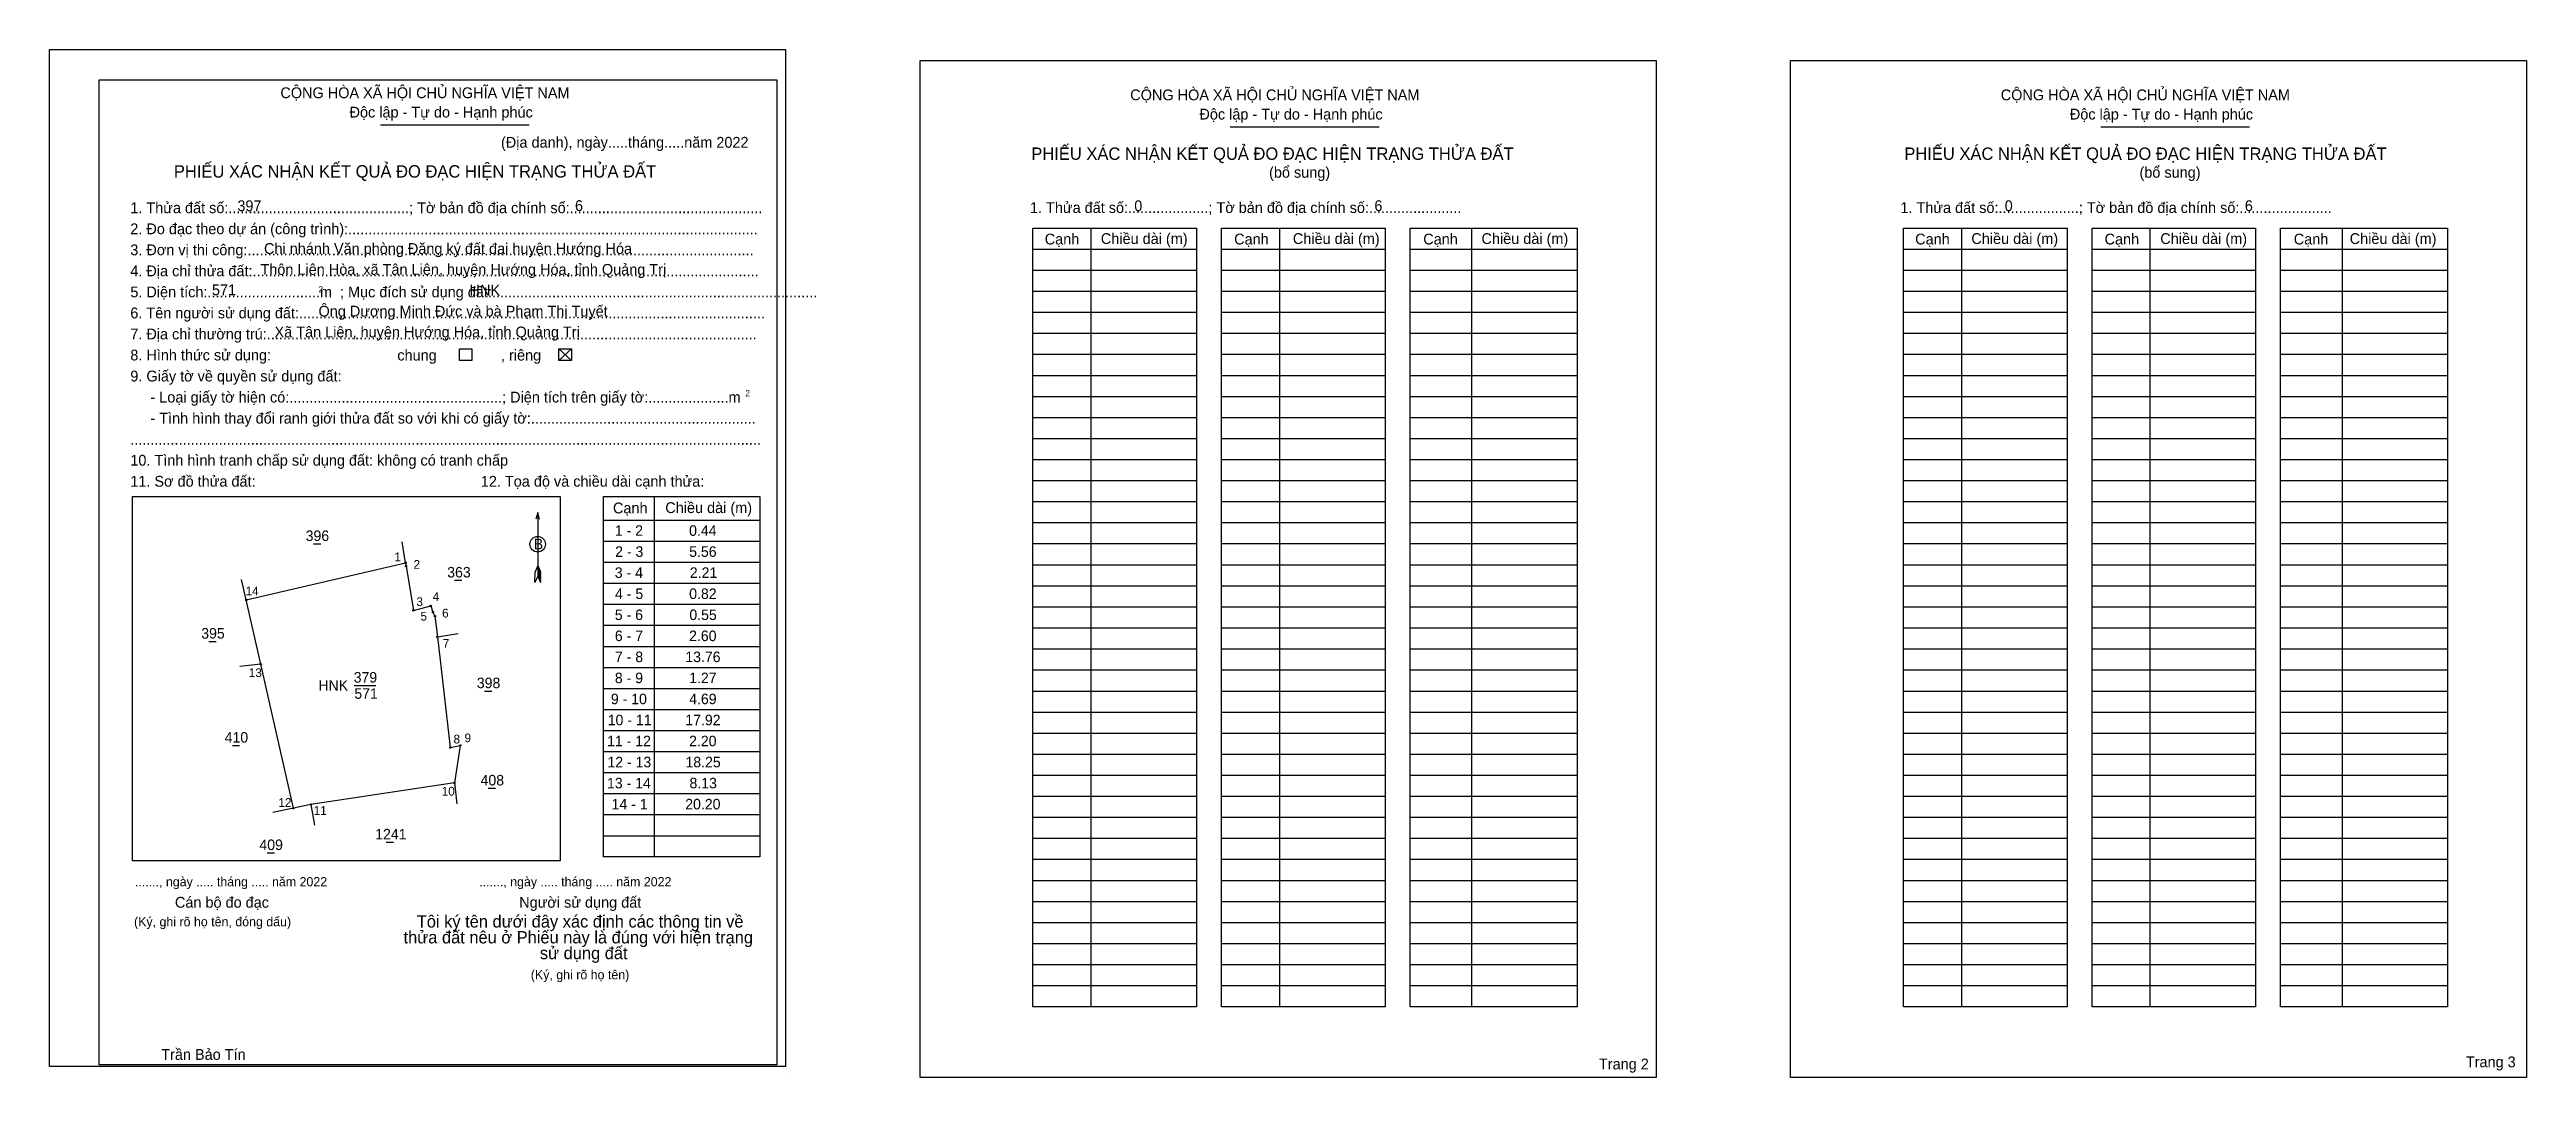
# Model space of a CAD drawing. Extents: x 549607 to 549913, y 1838337 to 1838464.
import ezdxf

# ---------------------------------------------------------------- set-up
doc = ezdxf.new("R2010")
doc.units = 0
for name, color, linetype in [('Level 1', 7, 'Continuous'), ('Level 10', 7, 'Continuous'), ('Level 11', 7, 'Continuous'), ('Level 13', 7, 'Continuous'), ('Level 2', 7, 'Continuous'), ('Level 27', 7, 'Continuous'), ('Level 3', 7, 'Continuous'), ('Level 36', 7, 'Continuous'), ('Level 48', 7, 'Continuous'), ('Level 50', 7, 'Continuous'), ('Level 52', 7, 'Continuous'), ('Level 6', 7, 'Continuous'), ('Level 9', 7, 'Continuous')]:
    doc.layers.add(name, color=color, linetype=linetype)

msp = doc.modelspace()

# ---------------------------------------------------------------- linework, layer by layer
at = {"layer": 'Level 1'}
for p, q in [((549607.18, 1838462.85), (549607.18, 1838462.85)), ((549714.66, 1838462.85), (549714.66, 1838462.85)), ((549648.04, 1838454.88), (549666.41, 1838454.88)), ((549752.97, 1838454.63), (549771.35, 1838454.63)), ((549860.46, 1838454.63), (549878.83, 1838454.63)), ((549735.76, 1838442.13), (549735.76, 1838345.91)), ((549759.05, 1838442.13), (549759.05, 1838345.91)), ((549782.76, 1838442.13), (549782.76, 1838345.91)), ((549843.25, 1838442.13), (549843.25, 1838345.91)), ((549866.53, 1838442.13), (549866.53, 1838345.91)), ((549890.25, 1838442.13), (549890.25, 1838345.91)), ((549728.61, 1838439.53), (549748.81, 1838439.53)), ((549751.89, 1838439.53), (549772.09, 1838439.53)), ((549775.18, 1838439.53), (549795.81, 1838439.53)), ((549836.1, 1838439.53), (549856.3, 1838439.53)), ((549859.38, 1838439.53), (549879.58, 1838439.53)), ((549882.66, 1838439.53), (549903.29, 1838439.53)), ((549728.61, 1838436.93), (549748.81, 1838436.93)), ((549751.89, 1838436.93), (549772.09, 1838436.93)), ((549775.18, 1838436.93), (549795.81, 1838436.93)), ((549836.1, 1838436.93), (549856.3, 1838436.93)), ((549859.38, 1838436.93), (549879.58, 1838436.93)), ((549882.66, 1838436.93), (549903.29, 1838436.93)), ((549728.61, 1838434.33), (549748.81, 1838434.33)), ((549751.89, 1838434.33), (549772.09, 1838434.33)), ((549775.18, 1838434.33), (549795.81, 1838434.33)), ((549836.1, 1838434.33), (549856.3, 1838434.33)), ((549859.38, 1838434.33), (549879.58, 1838434.33)), ((549882.66, 1838434.33), (549903.29, 1838434.33)), ((549728.61, 1838431.73), (549748.81, 1838431.73)), ((549751.89, 1838431.73), (549772.09, 1838431.73)), ((549775.18, 1838431.73), (549795.81, 1838431.73)), ((549836.1, 1838431.73), (549856.3, 1838431.73)), ((549859.38, 1838431.73), (549879.58, 1838431.73)), ((549882.66, 1838431.73), (549903.29, 1838431.73)), ((549670.06, 1838427.21), (549671.62, 1838425.75)), ((549670.06, 1838425.75), (549671.62, 1838427.21)), ((549728.61, 1838429.13), (549748.81, 1838429.13)), ((549728.61, 1838426.53), (549748.81, 1838426.53)), ((549751.89, 1838429.13), (549772.09, 1838429.13)), ((549751.89, 1838426.53), (549772.09, 1838426.53)), ((549775.18, 1838429.13), (549795.81, 1838429.13)), ((549775.18, 1838426.53), (549795.81, 1838426.53)), ((549836.1, 1838429.13), (549856.3, 1838429.13)), ((549836.1, 1838426.53), (549856.3, 1838426.53)), ((549859.38, 1838429.13), (549879.58, 1838429.13)), ((549859.38, 1838426.53), (549879.58, 1838426.53)), ((549882.66, 1838429.13), (549903.29, 1838429.13)), ((549882.66, 1838426.53), (549903.29, 1838426.53)), ((549728.61, 1838423.93), (549748.81, 1838423.93)), ((549751.89, 1838423.93), (549772.09, 1838423.93)), ((549775.18, 1838423.93), (549795.81, 1838423.93)), ((549836.1, 1838423.93), (549856.3, 1838423.93)), ((549859.38, 1838423.93), (549879.58, 1838423.93)), ((549882.66, 1838423.93), (549903.29, 1838423.93)), ((549728.61, 1838421.33), (549748.81, 1838421.33)), ((549751.89, 1838421.33), (549772.09, 1838421.33)), ((549775.18, 1838421.33), (549795.81, 1838421.33)), ((549836.1, 1838421.33), (549856.3, 1838421.33)), ((549859.38, 1838421.33), (549879.58, 1838421.33)), ((549882.66, 1838421.33), (549903.29, 1838421.33)), ((549728.61, 1838418.73), (549748.81, 1838418.73)), ((549751.89, 1838418.73), (549772.09, 1838418.73)), ((549775.18, 1838418.73), (549795.81, 1838418.73)), ((549836.1, 1838418.73), (549856.3, 1838418.73)), ((549859.38, 1838418.73), (549879.58, 1838418.73)), ((549882.66, 1838418.73), (549903.29, 1838418.73)), ((549728.61, 1838416.13), (549748.81, 1838416.13)), ((549751.89, 1838416.13), (549772.09, 1838416.13)), ((549775.18, 1838416.13), (549795.81, 1838416.13)), ((549836.1, 1838416.13), (549856.3, 1838416.13)), ((549859.38, 1838416.13), (549879.58, 1838416.13)), ((549882.66, 1838416.13), (549903.29, 1838416.13)), ((549728.61, 1838413.53), (549748.81, 1838413.53)), ((549728.61, 1838410.93), (549748.81, 1838410.93)), ((549751.89, 1838413.53), (549772.09, 1838413.53)), ((549751.89, 1838410.93), (549772.09, 1838410.93)), ((549775.18, 1838413.53), (549795.81, 1838413.53)), ((549775.18, 1838410.93), (549795.81, 1838410.93)), ((549836.1, 1838413.53), (549856.3, 1838413.53)), ((549836.1, 1838410.93), (549856.3, 1838410.93)), ((549859.38, 1838413.53), (549879.58, 1838413.53)), ((549859.38, 1838410.93), (549879.58, 1838410.93)), ((549882.66, 1838413.53), (549903.29, 1838413.53)), ((549882.66, 1838410.93), (549903.29, 1838410.93)), ((549617.41, 1838408.94), (549617.41, 1838408.94)), ((549681.82, 1838408.95), (549681.82, 1838364.44)), ((549728.61, 1838408.33), (549748.81, 1838408.33)), ((549751.89, 1838408.33), (549772.09, 1838408.33)), ((549775.18, 1838408.33), (549795.81, 1838408.33)), ((549836.1, 1838408.33), (549856.3, 1838408.33)), ((549859.38, 1838408.33), (549879.58, 1838408.33)), ((549882.66, 1838408.33), (549903.29, 1838408.33)), ((549667.45, 1838406.99), (549667.45, 1838399.13)), ((549675.58, 1838406.05), (549694.87, 1838406.05)), ((549728.61, 1838405.73), (549748.81, 1838405.73)), ((549751.89, 1838405.73), (549772.09, 1838405.73)), ((549775.18, 1838405.73), (549795.81, 1838405.73)), ((549836.1, 1838405.73), (549856.3, 1838405.73)), ((549859.38, 1838405.73), (549879.58, 1838405.73)), ((549882.66, 1838405.73), (549903.29, 1838405.73)), ((549675.58, 1838403.45), (549694.87, 1838403.45)), ((549728.61, 1838403.13), (549748.81, 1838403.13)), ((549751.89, 1838403.13), (549772.09, 1838403.13)), ((549775.18, 1838403.13), (549795.81, 1838403.13)), ((549836.1, 1838403.13), (549856.3, 1838403.13)), ((549859.38, 1838403.13), (549879.58, 1838403.13)), ((549882.66, 1838403.13), (549903.29, 1838403.13)), ((549667.1, 1838398.32), (549667.12, 1838399.63)), ((549667.45, 1838399.13), (549667.1, 1838398.32)), ((549667.45, 1838400.43), (549667.12, 1838399.63)), ((549667.45, 1838400.43), (549667.79, 1838399.63)), ((549667.45, 1838400.31), (549667.79, 1838399.51)), ((549667.45, 1838400.2), (549667.79, 1838399.4)), ((549667.45, 1838400.09), (549667.79, 1838399.28)), ((549667.45, 1838399.97), (549667.79, 1838399.16)), ((549667.45, 1838399.86), (549667.79, 1838399.04)), ((549667.45, 1838399.75), (549667.79, 1838398.93)), ((549667.45, 1838399.63), (549667.79, 1838398.81)), ((549667.45, 1838399.52), (549667.79, 1838398.69)), ((549667.45, 1838399.41), (549667.79, 1838398.58)), ((549667.45, 1838399.3), (549667.8, 1838398.46)), ((549667.45, 1838399.13), (549667.8, 1838398.32)), ((549667.8, 1838398.32), (549667.79, 1838399.63)), ((549675.58, 1838400.85), (549694.87, 1838400.85)), ((549728.61, 1838400.53), (549748.81, 1838400.53)), ((549751.89, 1838400.53), (549772.09, 1838400.53)), ((549775.18, 1838400.53), (549795.81, 1838400.53)), ((549836.1, 1838400.53), (549856.3, 1838400.53)), ((549859.38, 1838400.53), (549879.58, 1838400.53)), ((549882.66, 1838400.53), (549903.29, 1838400.53)), ((549675.58, 1838398.24), (549694.87, 1838398.24)), ((549675.58, 1838395.64), (549694.87, 1838395.64)), ((549728.61, 1838397.93), (549748.81, 1838397.93)), ((549751.89, 1838397.93), (549772.09, 1838397.93)), ((549775.18, 1838397.93), (549795.81, 1838397.93)), ((549836.1, 1838397.93), (549856.3, 1838397.93)), ((549859.38, 1838397.93), (549879.58, 1838397.93)), ((549882.66, 1838397.93), (549903.29, 1838397.93)), ((549675.58, 1838393.04), (549694.87, 1838393.04)), ((549728.61, 1838395.32), (549748.81, 1838395.32)), ((549728.61, 1838392.72), (549748.81, 1838392.72)), ((549751.89, 1838395.32), (549772.09, 1838395.32)), ((549751.89, 1838392.72), (549772.09, 1838392.72)), ((549775.18, 1838395.32), (549795.81, 1838395.32)), ((549775.18, 1838392.72), (549795.81, 1838392.72)), ((549836.1, 1838395.32), (549856.3, 1838395.32)), ((549836.1, 1838392.72), (549856.3, 1838392.72)), ((549859.38, 1838395.32), (549879.58, 1838395.32)), ((549859.38, 1838392.72), (549879.58, 1838392.72)), ((549882.66, 1838395.32), (549903.29, 1838395.32)), ((549882.66, 1838392.72), (549903.29, 1838392.72)), ((549675.58, 1838390.44), (549694.87, 1838390.44)), ((549728.61, 1838390.12), (549748.81, 1838390.12)), ((549751.89, 1838390.12), (549772.09, 1838390.12)), ((549775.18, 1838390.12), (549795.81, 1838390.12)), ((549836.1, 1838390.12), (549856.3, 1838390.12)), ((549859.38, 1838390.12), (549879.58, 1838390.12)), ((549882.66, 1838390.12), (549903.29, 1838390.12)), ((549675.58, 1838387.84), (549694.87, 1838387.84)), ((549728.61, 1838387.52), (549748.81, 1838387.52)), ((549751.89, 1838387.52), (549772.09, 1838387.52)), ((549775.18, 1838387.52), (549795.81, 1838387.52)), ((549836.1, 1838387.52), (549856.3, 1838387.52)), ((549859.38, 1838387.52), (549879.58, 1838387.52)), ((549882.66, 1838387.52), (549903.29, 1838387.52)), ((549675.58, 1838385.24), (549694.87, 1838385.24)), ((549728.61, 1838384.92), (549748.81, 1838384.92)), ((549751.89, 1838384.92), (549772.09, 1838384.92)), ((549775.18, 1838384.92), (549795.81, 1838384.92)), ((549836.1, 1838384.92), (549856.3, 1838384.92)), ((549859.38, 1838384.92), (549879.58, 1838384.92)), ((549882.66, 1838384.92), (549903.29, 1838384.92)), ((549675.58, 1838382.64), (549694.87, 1838382.64)), ((549728.61, 1838382.32), (549748.81, 1838382.32)), ((549751.89, 1838382.32), (549772.09, 1838382.32)), ((549775.18, 1838382.32), (549795.81, 1838382.32)), ((549836.1, 1838382.32), (549856.3, 1838382.32)), ((549859.38, 1838382.32), (549879.58, 1838382.32)), ((549882.66, 1838382.32), (549903.29, 1838382.32)), ((549675.58, 1838380.04), (549694.87, 1838380.04)), ((549675.58, 1838377.44), (549694.87, 1838377.44)), ((549728.61, 1838379.72), (549748.81, 1838379.72)), ((549751.89, 1838379.72), (549772.09, 1838379.72)), ((549775.18, 1838379.72), (549795.81, 1838379.72)), ((549836.1, 1838379.72), (549856.3, 1838379.72)), ((549859.38, 1838379.72), (549879.58, 1838379.72)), ((549882.66, 1838379.72), (549903.29, 1838379.72)), ((549675.58, 1838374.84), (549694.87, 1838374.84)), ((549728.61, 1838377.12), (549748.81, 1838377.12)), ((549728.61, 1838374.52), (549748.81, 1838374.52)), ((549751.89, 1838377.12), (549772.09, 1838377.12)), ((549751.89, 1838374.52), (549772.09, 1838374.52)), ((549775.18, 1838377.12), (549795.81, 1838377.12)), ((549775.18, 1838374.52), (549795.81, 1838374.52)), ((549836.1, 1838377.12), (549856.3, 1838377.12)), ((549836.1, 1838374.52), (549856.3, 1838374.52)), ((549859.38, 1838377.12), (549879.58, 1838377.12)), ((549859.38, 1838374.52), (549879.58, 1838374.52)), ((549882.66, 1838377.12), (549903.29, 1838377.12)), ((549882.66, 1838374.52), (549903.29, 1838374.52)), ((549675.58, 1838372.24), (549694.87, 1838372.24)), ((549728.61, 1838371.92), (549748.81, 1838371.92)), ((549751.89, 1838371.92), (549772.09, 1838371.92)), ((549775.18, 1838371.92), (549795.81, 1838371.92)), ((549836.1, 1838371.92), (549856.3, 1838371.92)), ((549859.38, 1838371.92), (549879.58, 1838371.92)), ((549882.66, 1838371.92), (549903.29, 1838371.92)), ((549675.58, 1838369.64), (549694.87, 1838369.64)), ((549728.61, 1838369.32), (549748.81, 1838369.32)), ((549751.89, 1838369.32), (549772.09, 1838369.32)), ((549775.18, 1838369.32), (549795.81, 1838369.32)), ((549836.1, 1838369.32), (549856.3, 1838369.32)), ((549859.38, 1838369.32), (549879.58, 1838369.32)), ((549882.66, 1838369.32), (549903.29, 1838369.32)), ((549675.58, 1838367.04), (549694.87, 1838367.04)), ((549728.61, 1838366.72), (549748.81, 1838366.72)), ((549751.89, 1838366.72), (549772.09, 1838366.72)), ((549775.18, 1838366.72), (549795.81, 1838366.72)), ((549836.1, 1838366.72), (549856.3, 1838366.72)), ((549859.38, 1838366.72), (549879.58, 1838366.72)), ((549882.66, 1838366.72), (549903.29, 1838366.72)), ((549670.23, 1838363.94), (549670.23, 1838363.94)), ((549728.61, 1838364.12), (549748.81, 1838364.12)), ((549751.89, 1838364.12), (549772.09, 1838364.12)), ((549775.18, 1838364.12), (549795.81, 1838364.12)), ((549836.1, 1838364.12), (549856.3, 1838364.12)), ((549859.38, 1838364.12), (549879.58, 1838364.12)), ((549882.66, 1838364.12), (549903.29, 1838364.12)), ((549728.61, 1838361.52), (549748.81, 1838361.52)), ((549728.61, 1838358.92), (549748.81, 1838358.92)), ((549751.89, 1838361.52), (549772.09, 1838361.52)), ((549751.89, 1838358.92), (549772.09, 1838358.92)), ((549775.18, 1838361.52), (549795.81, 1838361.52)), ((549775.18, 1838358.92), (549795.81, 1838358.92)), ((549836.1, 1838361.52), (549856.3, 1838361.52)), ((549836.1, 1838358.92), (549856.3, 1838358.92)), ((549859.38, 1838361.52), (549879.58, 1838361.52)), ((549859.38, 1838358.92), (549879.58, 1838358.92)), ((549882.66, 1838361.52), (549903.29, 1838361.52)), ((549882.66, 1838358.92), (549903.29, 1838358.92)), ((549728.61, 1838356.32), (549748.81, 1838356.32)), ((549751.89, 1838356.32), (549772.09, 1838356.32)), ((549775.18, 1838356.32), (549795.81, 1838356.32)), ((549836.1, 1838356.32), (549856.3, 1838356.32)), ((549859.38, 1838356.32), (549879.58, 1838356.32)), ((549882.66, 1838356.32), (549903.29, 1838356.32)), ((549728.61, 1838353.72), (549748.81, 1838353.72)), ((549751.89, 1838353.72), (549772.09, 1838353.72)), ((549775.18, 1838353.72), (549795.81, 1838353.72)), ((549836.1, 1838353.72), (549856.3, 1838353.72)), ((549859.38, 1838353.72), (549879.58, 1838353.72)), ((549882.66, 1838353.72), (549903.29, 1838353.72)), ((549728.61, 1838351.11), (549748.81, 1838351.11)), ((549751.89, 1838351.11), (549772.09, 1838351.11)), ((549775.18, 1838351.11), (549795.81, 1838351.11)), ((549836.1, 1838351.11), (549856.3, 1838351.11)), ((549859.38, 1838351.11), (549879.58, 1838351.11)), ((549882.66, 1838351.11), (549903.29, 1838351.11)), ((549728.61, 1838348.51), (549748.81, 1838348.51)), ((549751.89, 1838348.51), (549772.09, 1838348.51)), ((549775.18, 1838348.51), (549795.81, 1838348.51)), ((549836.1, 1838348.51), (549856.3, 1838348.51)), ((549859.38, 1838348.51), (549879.58, 1838348.51)), ((549882.66, 1838348.51), (549903.29, 1838348.51)), ((549698.05, 1838337.16), (549698.05, 1838337.16)), ((549805.54, 1838337.16), (549805.54, 1838337.16))]:
    msp.add_line(p, q, dxfattribs=at)
for points in [[(549728.61, 1838442.13), (549748.81, 1838442.13), (549748.81, 1838345.91), (549728.61, 1838345.91)], [(549751.89, 1838442.13), (549772.09, 1838442.13), (549772.09, 1838345.91), (549751.89, 1838345.91)], [(549775.18, 1838442.13), (549795.81, 1838442.13), (549795.81, 1838345.91), (549775.18, 1838345.91)], [(549836.1, 1838442.13), (549856.3, 1838442.13), (549856.3, 1838345.91), (549836.1, 1838345.91)], [(549859.38, 1838442.13), (549879.58, 1838442.13), (549879.58, 1838345.91), (549859.38, 1838345.91)], [(549882.66, 1838442.13), (549903.29, 1838442.13), (549903.29, 1838345.91), (549882.66, 1838345.91)], [(549617.41, 1838408.94), (549670.23, 1838408.94), (549670.23, 1838363.94), (549617.41, 1838363.94)], [(549675.58, 1838408.95), (549694.87, 1838408.95), (549694.87, 1838364.44), (549675.58, 1838364.44)]]:
    msp.add_lwpolyline(points, close=True, dxfattribs=at)
msp.add_lwpolyline([(549667.68, 1838406.16), (549667.45, 1838406.99), (549667.23, 1838406.16)], dxfattribs=at)
msp.add_circle((549667.45, 1838403.06), 0.96, dxfattribs=at)
at = {"layer": 'Level 10'}
msp.add_lwpolyline([(549657.89, 1838378.19), (549657.16, 1838373.56), (549639.44, 1838370.91), (549637.29, 1838370.44), (549633.26, 1838388.24), (549631.46, 1838396.17), (549651.13, 1838400.78), (549651.2, 1838400.35), (549652.11, 1838394.87), (549654.25, 1838395.44), (549654.52, 1838394.67), (549654.77, 1838394.18), (549655.07, 1838391.6), (549656.65, 1838377.93)], close=True, dxfattribs=at)
at = {"layer": 'Level 11'}
for centre in [(549651.13, 1838400.78), (549651.2, 1838400.35), (549631.46, 1838396.17), (549652.11, 1838394.87), (549654.25, 1838395.44), (549654.52, 1838394.67), (549654.77, 1838394.18), (549655.07, 1838391.6), (549633.26, 1838388.24), (549656.65, 1838377.93), (549657.89, 1838378.19), (549657.89, 1838378.19), (549657.16, 1838373.56), (549637.29, 1838370.44), (549639.44, 1838370.91)]:
    msp.add_circle(centre, 0.0867, dxfattribs=at)
at = {"layer": 'Level 2'}
for points in [[(549607.18, 1838464.2), (549698.05, 1838464.2), (549698.05, 1838338.5), (549607.18, 1838338.5)], [(549714.66, 1838462.85), (549805.54, 1838462.85), (549805.54, 1838337.16), (549714.66, 1838337.16)], [(549822.15, 1838462.85), (549913.02, 1838462.85), (549913.02, 1838337.16), (549822.15, 1838337.16)]]:
    msp.add_lwpolyline(points, close=True, dxfattribs=at)
at = {"layer": 'Level 27'}
for p, q in [((549651.13, 1838400.78), (549650.7, 1838403.35)), ((549631.46, 1838396.17), (549630.89, 1838398.71)), ((549655.07, 1838391.6), (549657.64, 1838392.01)), ((549633.26, 1838388.24), (549630.68, 1838387.93)), ((549657.16, 1838373.56), (549657.46, 1838370.98)), ((549637.29, 1838370.44), (549634.75, 1838369.89)), ((549639.44, 1838370.91), (549639.89, 1838368.35))]:
    msp.add_line(p, q, dxfattribs=at)
at = {"layer": 'Level 3'}
msp.add_lwpolyline([(549613.32, 1838460.43), (549696.97, 1838460.43), (549696.97, 1838338.73), (549613.32, 1838338.73)], close=True, dxfattribs=at)
at = {"layer": 'Level 50'}
for points in [[(549657.78, 1838427.21), (549659.34, 1838427.21), (549659.34, 1838425.75), (549657.78, 1838425.75)], [(549670.06, 1838427.21), (549671.62, 1838427.21), (549671.62, 1838425.75), (549670.06, 1838425.75)]]:
    msp.add_lwpolyline(points, close=True, dxfattribs=at)
at = {"layer": 'Level 9'}
for p, q in [((549639.76, 1838403.12), (549640.66, 1838403.12)), ((549657.19, 1838398.6), (549658.09, 1838398.6)), ((549626.84, 1838391.05), (549627.74, 1838391.05)), ((549644.81, 1838385.61), (549647.46, 1838385.61)), ((549660.88, 1838384.92), (549661.77, 1838384.92)), ((549629.75, 1838378.19), (549630.65, 1838378.19)), ((549661.34, 1838372.91), (549662.23, 1838372.91)), ((549648.75, 1838366.23), (549649.65, 1838366.23)), ((549634.05, 1838364.92), (549634.94, 1838364.92))]:
    msp.add_line(p, q, dxfattribs=at)

# ---------------------------------------------------------------- texts
at = {"layer": 'Level 1'}
for s, height, p in [('CỘNG HÒA XÃ HỘI CHỦ NGHĨA VIỆT NAM', 1.3349, (549635.68, 1838458.18)), ('Độc lập - Tự do - Hạnh phúc', 1.3349, (549644.22, 1838455.79)), ('CỘNG HÒA XÃ HỘI CHỦ NGHĨA VIỆT NAM', 1.3349, (549740.62, 1838457.92)), ('Độc lập - Tự do - Hạnh phúc', 1.3349, (549749.16, 1838455.54)), ('CỘNG HÒA XÃ HỘI CHỦ NGHĨA VIỆT NAM', 1.3349, (549848.11, 1838457.92)), ('Độc lập - Tự do - Hạnh phúc', 1.3349, (549856.64, 1838455.54)), ('(Địa danh), ngày.....tháng.....năm 2022', 1.3349, (549662.92, 1838452.06)), ('PHIẾU XÁC NHẬN KẾT QUẢ ĐO ĐẠC HIỆN TRẠNG THỬA ĐẤT', 1.5257, (549728.4, 1838450.56)), ('PHIẾU XÁC NHẬN KẾT QUẢ ĐO ĐẠC HIỆN TRẠNG THỬA ĐẤT', 1.5257, (549836.2, 1838450.56)), ('PHIẾU XÁC NHẬN KẾT QUẢ ĐO ĐẠC HIỆN TRẠNG THỬA ĐẤT', 1.5257, (549622.53, 1838448.37)), ('(bổ sung)', 1.335, (549757.76, 1838448.35)), ('(bổ sung)', 1.335, (549865.24, 1838448.35)), ('1. Thửa đất số:.............................................; Tờ bản đồ địa chính số:................................................', 1.33488, (549617.15, 1838443.97)), ('1. Thửa đất số:....................; Tờ bản đồ địa chính số:.......................', 1.3349, (549728.24, 1838443.99)), ('1. Thửa đất số:....................; Tờ bản đồ địa chính số:.......................', 1.3349, (549835.72, 1838443.99)), ('2. Đo đạc theo dự án (công trình):......................................................................................................', 1.33488, (549617.15, 1838441.37)), ('Cạnh', 1.335, (549730.06, 1838440.1)), ('Chiều dài (m)', 1.3349, (549736.99, 1838440.16)), ('Cạnh', 1.335, (549753.45, 1838440.1)), ('Chiều dài (m)', 1.3349, (549760.7, 1838440.16)), ('Cạnh', 1.335, (549776.8, 1838440.1)), ('Chiều dài (m)', 1.3349, (549783.99, 1838440.16)), ('Cạnh', 1.335, (549837.54, 1838440.1)), ('Chiều dài (m)', 1.3349, (549844.48, 1838440.16)), ('Cạnh', 1.335, (549860.93, 1838440.1)), ('Chiều dài (m)', 1.3349, (549867.81, 1838440.16)), ('Cạnh', 1.335, (549884.29, 1838440.1)), ('Chiều dài (m)', 1.3349, (549891.2, 1838440.16)), ('3. Đơn vị thi công:..............................................................................................................................', 1.33488, (549617.15, 1838438.77)), ('Chi nhánh Văn phòng Đăng ký đất đai huyện Hướng Hóa', 1.3349, (549633.66, 1838438.93)), ('4. Địa chỉ thửa đất:..............................................................................................................................', 1.33488, (549617.15, 1838436.17)), ('5. Diện tích:............................m  ; Mục đích sử dụng đất:.................................................................................', 1.33488, (549617.15, 1838433.57)), ('6. Tên người sử dụng đất:....................................................................................................................', 1.33488, (549617.15, 1838430.97)), ('2', 0.763, (549640.38, 1838434.18)), ('7. Địa chỉ thường trú:..........................................................................................................................', 1.33488, (549617.15, 1838428.37)), ('chung                , riêng', 1.3349, (549650.12, 1838425.76)), ('9. Giấy tờ về quyền sử dụng đất:', 1.3349, (549617.15, 1838423.17)), ('     - Loại giấy tờ hiện có:.....................................................; Diện tích trên giấy tờ:....................m', 1.33488, (549617.15, 1838420.57)), ('2', 0.763, (549693.1, 1838421.35)), ('     - Tình hình thay đổi ranh giới thửa đất so với khi có giấy tờ:........................................................', 1.33488, (549617.15, 1838417.97)), ('10. Tình hình tranh chấp sử dụng đất: không có tranh chấp', 1.3349, (549617.15, 1838412.77)), ('.............................................................................................................................................................', 1.33488, (549617.15, 1838415.37)), ('11. Sơ đồ thửa đất:', 1.3349, (549617.15, 1838410.17)), ('12. Tọa độ và chiều dài cạnh thửa:', 1.3349, (549660.43, 1838410.17)), ('Cạnh', 1.335, (549676.75, 1838406.87)), ('Chiều dài (m)', 1.3349, (549683.21, 1838406.91)), ('B', 1.3, (549666.97, 1838402.43)), ('......., ngày ..... tháng ..... năm 2022', 1.1443, (549617.72, 1838360.78)), ('......., ngày ..... tháng ..... năm 2022', 1.1443, (549660.23, 1838360.78)), ('Cán bộ đo đạc', 1.3349, (549622.66, 1838358.14)), ('Người sử dụng đất', 1.3349, (549665.17, 1838358.14)), ('(Ký, ghi rõ họ tên, đóng dấu)', 1.1443, (549617.61, 1838355.84)), ('Tôi ký tên dưới đây xác định các thông tin về', 1.5169, (549652.52, 1838355.69)), ('thửa đất nêu ở Phiếu này là đúng với hiện trạng', 1.5169, (549650.89, 1838353.73)), ('sử dụng đất', 1.5169, (549667.72, 1838351.78)), ('(Ký, ghi rõ họ tên)', 1.1443, (549666.6, 1838349.29)), ('Trần Bảo Tín', 1.3349, (549620.97, 1838339.34)), ('Trang 2', 1.335, (549798.5, 1838338.16)), ('Trang 3', 1.335, (549905.54, 1838338.42))]:
    msp.add_text(s, height=height, dxfattribs=at).set_placement(p)
at = {"layer": 'Level 13'}
for s, p in [('379', (549644.73, 1838385.96)), ('HNK', (549640.37, 1838384.96)), ('571', (549644.81, 1838383.96))]:
    msp.add_text(s, height=1.3, dxfattribs=at).set_placement(p)
at = {"layer": 'Level 36'}
for s, p in [('396', (549638.8, 1838403.46)), ('363', (549656.28, 1838398.95)), ('395', (549625.91, 1838391.4)), ('398', (549659.94, 1838385.27)), ('410', (549628.8, 1838378.54)), ('408', (549660.4, 1838373.25)), ('409', (549633.09, 1838365.27)), ('1241', (549647.39, 1838366.58))]:
    msp.add_text(s, height=1.3, dxfattribs=at).set_placement(p)
at = {"layer": 'Level 48'}
msp.add_text('8. Hình thức sử dụng:', height=1.3349, dxfattribs=at).set_placement((549617.15, 1838425.77))
at = {"layer": 'Level 52'}
for s, p in [('1 - 2', (549676.98, 1838404.1)), ('0.44', (549686.15, 1838404.1)), ('2 - 3', (549677.02, 1838401.5)), ('5.56', (549686.16, 1838401.5)), ('3 - 4', (549676.97, 1838398.9)), ('2.21', (549686.24, 1838398.9)), ('4 - 5', (549677, 1838396.29)), ('0.82', (549686.16, 1838396.29)), ('5 - 6', (549676.98, 1838393.69)), ('0.55', (549686.18, 1838393.69)), ('6 - 7', (549676.98, 1838391.09)), ('7 - 8', (549676.99, 1838388.49)), ('13.76', (549685.68, 1838388.49)), ('2.60', (549686.15, 1838391.09)), ('8 - 9', (549676.98, 1838385.89)), ('1.27', (549686.16, 1838385.89)), ('9 - 10', (549676.49, 1838383.29)), ('4.69', (549686.16, 1838383.29)), ('10 - 11', (549676.1, 1838380.69)), ('17.92', (549685.68, 1838380.69)), ('11 - 12', (549676.02, 1838378.09)), ('2.20', (549686.15, 1838378.09)), ('13 - 14', (549676.01, 1838372.89)), ('12 - 13', (549676.06, 1838375.49)), ('18.25', (549685.7, 1838375.49)), ('8.13', (549686.2, 1838372.89)), ('14 - 1', (549676.58, 1838370.29)), ('20.20', (549685.67, 1838370.29))]:
    msp.add_text(s, height=1.3, dxfattribs=at).set_placement(p)
at = {"layer": 'Level 6'}
for s, height, p in [('397', 1.335, (549630.37, 1838444.22)), ('6', 1.33, (549672.06, 1838444.24)), ('0', 1.33, (549741.12, 1838444.22)), ('6', 1.33, (549770.77, 1838444.23)), ('0', 1.33, (549848.6, 1838444.22)), ('6', 1.33, (549878.25, 1838444.23)), ('Thôn Liên Hòa, xã Tân Liên, huyện Hướng Hóa, tỉnh Quảng Trị', 1.335, (549633.22, 1838436.35)), ('571', 1.335, (549627.23, 1838433.83)), ('Ông Dương Minh Đức và bà Phạm Thị Tuyết', 1.335, (549640.39, 1838431.19)), ('HNK', 1.335, (549659.04, 1838433.78)), ('Xã Tân Liên, huyện Hướng Hóa, tỉnh Quảng Trị', 1.335, (549634.96, 1838428.62))]:
    msp.add_text(s, height=height, dxfattribs=at).set_placement(p)
at = {"layer": 'Level 9'}
for s, height, p in [('1', 1.08, (549649.75, 1838400.96)), ('2', 1.08, (549652.12, 1838400.02)), ('14', 1.084, (549631.38, 1838396.73)), ('3', 1.08, (549652.48, 1838395.42)), ('4', 1.08, (549654.49, 1838396.05)), ('5', 1.08, (549652.98, 1838393.62)), ('6', 1.08, (549655.65, 1838394.01)), ('7', 1.08, (549655.74, 1838390.27)), ('13', 1.084, (549631.78, 1838386.64)), ('8', 1.08, (549657.06, 1838378.44)), ('9', 1.08, (549658.42, 1838378.59)), ('12', 1.084, (549635.43, 1838370.6)), ('10', 1.084, (549655.6, 1838371.99)), ('11', 1.084, (549639.79, 1838369.61))]:
    msp.add_text(s, height=height, dxfattribs=at).set_placement(p)

doc.saveas('drawing.dxf')
